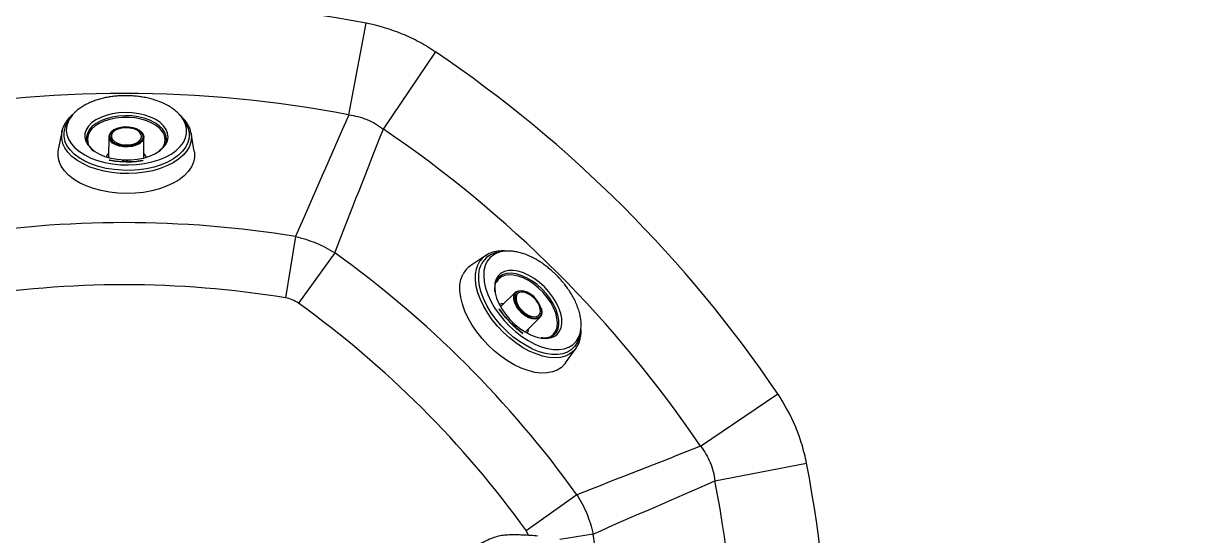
# Model space of a CAD drawing. Extents: x 409 to 498, y 628 to 778.
# Drawn here: x 451.98 to 467.31, y 691.94 to 698.7 of the extents above; entities that cross this region are included whole.
import ezdxf

# ---------------------------------------------------------------- set-up
doc = ezdxf.new("R2010")
doc.units = 0
doc.header["$MEASUREMENT"] = 0
doc.layers.add('1', color=4, linetype='Continuous')
doc.layers.add('GEOMETRY', color=4, linetype='Continuous', lineweight=25)

# ---------------------------------------------------------------- blocks, each defined once
blk = doc.blocks.new('2026_PULSE')
at = {"layer": 'GEOMETRY'}
for p, q in [((47.687, 52.534), (47.919, 53.741)), ((48.144, 52.345), (48.833, 53.362)), ((43.989, 52.44), (43.966, 52.386)), ((43.995, 52.454), (43.989, 52.44)), ((45.532, 52.421), (45.523, 52.439)), ((45.532, 52.421), (45.524, 52.438)), ((43.907, 52.31), (43.86, 52.076)), ((43.907, 52.31), (43.912, 52.332)), ((45.554, 52.366), (45.532, 52.421)), ((45.652, 52.053), (45.611, 52.288)), ((44.232, 52.229), (44.232, 52.218)), ((44.528, 52.245), (44.522, 51.985)), ((44.988, 51.979), (44.988, 52.239)), ((45.284, 52.215), (45.284, 52.228)), ((44.779, 51.921), (44.752, 51.921)), ((46.985, 50.928), (46.853, 50.12)), ((47.504, 50.714), (47.026, 50.048)), ((49.493, 50.678), (49.295, 50.546)), ((49.493, 50.678), (49.513, 50.69)), ((49.644, 50.712), (49.589, 50.69)), ((49.658, 50.717), (49.644, 50.712)), ((49.666, 50.391), (49.658, 50.383)), ((49.887, 50.193), (49.699, 50.013)), ((50.024, 49.68), (50.208, 49.863)), ((50.4, 49.637), (50.409, 49.646)), ((50.698, 49.553), (50.721, 49.607)), ((50.721, 49.607), (50.728, 49.627)), ((50.721, 49.607), (50.728, 49.625)), ((50.546, 49.262), (50.683, 49.457)), ((52.325, 48.164), (53.342, 48.853)), ((52.514, 47.707), (53.721, 47.939)), ((50.693, 47.524), (50.028, 47.046)), ((49.774, 46.997), (49.778, 46.997)), ((50.055, 46.991), (50.028, 47.046)), ((50.908, 47.006), (50.468, 46.934))]:
    blk.add_line(p, q, dxfattribs=at)
at = {"layer": 'GEOMETRY', "flags": 128}
for points in [[(45.517, 52.452), (45.542, 52.414), (45.57, 52.355), (45.583, 52.293), (45.583, 52.232), (45.569, 52.171), (45.54, 52.112), (45.499, 52.055), (45.444, 52.002), (45.378, 51.954), (45.301, 51.911), (45.215, 51.875), (45.122, 51.845), (45.022, 51.822), (44.917, 51.807), (44.81, 51.801), (44.702, 51.802), (44.595, 51.811), (44.49, 51.828), (44.39, 51.853), (44.297, 51.884), (44.211, 51.923), (44.135, 51.967), (44.07, 52.017), (44.016, 52.071), (43.975, 52.128), (43.947, 52.188), (43.947, 52.188)], [(43.989, 52.44), (43.973, 52.391), (43.966, 52.331), (43.973, 52.271), (43.995, 52.211), (44.03, 52.154), (44.078, 52.1), (44.138, 52.049), (44.209, 52.004), (44.29, 51.964), (44.379, 51.931), (44.476, 51.905), (44.577, 51.887), (44.681, 51.876), (44.787, 51.873), (44.893, 51.878), (44.996, 51.891), (45.095, 51.912), (45.187, 51.941), (45.273, 51.976), (45.349, 52.017), (45.414, 52.064), (45.468, 52.116), (45.509, 52.171), (45.537, 52.229), (45.551, 52.289), (45.551, 52.349), (45.536, 52.409), (45.532, 52.421)], [(43.995, 52.452), (43.994, 52.45), (43.989, 52.44)], [(44.92, 52.549), (44.833, 52.56), (44.745, 52.564), (44.658, 52.559), (44.572, 52.547), (44.492, 52.527), (44.419, 52.5), (44.354, 52.466), (44.3, 52.427), (44.257, 52.383), (44.228, 52.336), (44.212, 52.286), (44.211, 52.236), (44.224, 52.186), (44.25, 52.138), (44.29, 52.093), (44.291, 52.092)], [(44.913, 52.507), (44.828, 52.519), (44.741, 52.522), (44.655, 52.517), (44.571, 52.504), (44.493, 52.483), (44.422, 52.456), (44.359, 52.421), (44.308, 52.382), (44.269, 52.338), (44.244, 52.291), (44.232, 52.242), (44.232, 52.229)], [(45.248, 52.116), (45.248, 52.116), (45.266, 52.163), (45.271, 52.211), (45.262, 52.259), (45.239, 52.306), (45.203, 52.35), (45.154, 52.39), (45.095, 52.425), (45.027, 52.455), (44.951, 52.477), (44.87, 52.492), (44.786, 52.5), (44.701, 52.499), (44.618, 52.49), (44.539, 52.474), (44.465, 52.451), (44.4, 52.42), (44.344, 52.384), (44.299, 52.344), (44.268, 52.299), (44.249, 52.252), (44.244, 52.204), (44.254, 52.156), (44.254, 52.156)], [(45.284, 52.228), (45.281, 52.252), (45.264, 52.3), (45.233, 52.347), (45.189, 52.39), (45.134, 52.429), (45.068, 52.462), (44.993, 52.488), (44.913, 52.507)], [(45.201, 52.063), (45.24, 52.097), (45.276, 52.143), (45.298, 52.191), (45.307, 52.241), (45.301, 52.291), (45.281, 52.341), (45.248, 52.388), (45.202, 52.431), (45.145, 52.47), (45.077, 52.503), (45.002, 52.529), (44.92, 52.549)], [(45.611, 52.29), (45.615, 52.24), (45.608, 52.177), (45.588, 52.116), (45.553, 52.057), (45.505, 52.001), (45.446, 51.949), (45.374, 51.902), (45.293, 51.86), (45.203, 51.825), (45.106, 51.797), (45.003, 51.776), (44.896, 51.763), (44.786, 51.758), (44.676, 51.761), (44.568, 51.772), (44.463, 51.79), (44.362, 51.817), (44.268, 51.85), (44.182, 51.89), (44.106, 51.935), (44.04, 51.986), (43.986, 52.041), (43.945, 52.099), (43.917, 52.16)], [(44.577, 52.162), (44.547, 52.191), (44.531, 52.222), (44.529, 52.255), (44.542, 52.287), (44.568, 52.316), (44.599, 52.337)], [(44.932, 52.325), (44.893, 52.347), (44.845, 52.364), (44.792, 52.373), (44.737, 52.374), (44.683, 52.368), (44.634, 52.354), (44.593, 52.334), (44.562, 52.308), (44.543, 52.278), (44.539, 52.261)], [(44.6, 52.181), (44.639, 52.159), (44.687, 52.143), (44.74, 52.136), (44.795, 52.137), (44.846, 52.146), (44.891, 52.163), (44.927, 52.186), (44.95, 52.214), (44.958, 52.245), (44.952, 52.276), (44.931, 52.305), (44.898, 52.33), (44.854, 52.349), (44.803, 52.36), (44.749, 52.363), (44.695, 52.358), (44.647, 52.345), (44.606, 52.325), (44.577, 52.299), (44.561, 52.269), (44.56, 52.238), (44.573, 52.208), (44.6, 52.181)], [(44.92, 52.333), (44.921, 52.333), (44.956, 52.306), (44.979, 52.276), (44.988, 52.243), (44.983, 52.211), (44.963, 52.18), (44.931, 52.153), (44.888, 52.132), (44.836, 52.117), (44.78, 52.11), (44.722, 52.112), (44.667, 52.122), (44.617, 52.139), (44.577, 52.162), (44.577, 52.162)], [(44.539, 52.261), (44.538, 52.247), (44.538, 52.245)], [(44.538, 52.245), (44.547, 52.216), (44.569, 52.187), (44.603, 52.162), (44.646, 52.142), (44.697, 52.129), (44.752, 52.124), (44.807, 52.126), (44.858, 52.137), (44.904, 52.154), (44.94, 52.177), (44.965, 52.205), (44.977, 52.232)], [(45.652, 52.053), (45.655, 52.037), (45.655, 51.972), (45.641, 51.908), (45.614, 51.846), (45.573, 51.786), (45.518, 51.73), (45.452, 51.678), (45.375, 51.632), (45.288, 51.591), (45.193, 51.557), (45.091, 51.53), (44.983, 51.511), (44.872, 51.499), (44.759, 51.496), (44.646, 51.501), (44.535, 51.514), (44.427, 51.534), (44.324, 51.562), (44.229, 51.597), (44.141, 51.639), (44.063, 51.687), (43.996, 51.739), (43.941, 51.796), (43.899, 51.856), (43.87, 51.919)], [(44.282, 52.101), (44.313, 52.065), (44.321, 52.057)], [(44.291, 52.092), (44.342, 52.051), (44.404, 52.015), (44.476, 51.985), (44.555, 51.962), (44.64, 51.947), (44.727, 51.939), (44.815, 51.94), (44.902, 51.948), (44.985, 51.964), (45.062, 51.988), (45.132, 52.019), (45.191, 52.055), (45.201, 52.063)], [(44.522, 51.985), (44.522, 51.979), (44.523, 51.971)], [(44.986, 51.965), (44.987, 51.967), (44.988, 51.979)], [(44.987, 52.021), (45.01, 51.992), (45.018, 51.973)], [(44.754, 51.914), (44.751, 51.914), (44.736, 51.914), (44.705, 51.915), (44.661, 51.918), (44.61, 51.924), (44.558, 51.931), (44.535, 51.935), (44.53, 51.936), (44.529, 51.936), (44.529, 51.936), (44.529, 51.936), (44.529, 51.936), (44.529, 51.936), (44.529, 51.936), (44.529, 51.936), (44.529, 51.936), (44.565, 51.93), (44.611, 51.923), (44.665, 51.918), (44.754, 51.914)], [(44.866, 51.917), (44.889, 51.919), (44.944, 51.925), (44.979, 51.931), (44.98, 51.931), (44.98, 51.931), (44.98, 51.931), (44.98, 51.931), (44.98, 51.931), (44.98, 51.931), (44.98, 51.931), (44.98, 51.931), (44.978, 51.93), (44.94, 51.925), (44.893, 51.919), (44.855, 51.916), (44.826, 51.915), (44.805, 51.914), (44.79, 51.914), (44.78, 51.914), (44.772, 51.914), (44.767, 51.914), (44.763, 51.914), (44.76, 51.914), (44.759, 51.914), (44.757, 51.914), (44.754, 51.914)], [(49.644, 50.712), (49.598, 50.689), (49.55, 50.651), (49.513, 50.603), (49.486, 50.546), (49.47, 50.481), (49.466, 50.408), (49.473, 50.33), (49.491, 50.248), (49.52, 50.163), (49.56, 50.076), (49.61, 49.989), (49.668, 49.905), (49.734, 49.823), (49.807, 49.746), (49.885, 49.675), (49.968, 49.612), (50.052, 49.557), (50.138, 49.511), (50.223, 49.476), (50.306, 49.451), (50.386, 49.438), (50.46, 49.437), (50.528, 49.447), (50.589, 49.468), (50.641, 49.501), (50.684, 49.543), (50.716, 49.596), (50.721, 49.607)], [(49.656, 50.716), (49.654, 50.716), (49.644, 50.712)], [(50.684, 49.459), (50.652, 49.42), (50.603, 49.381), (50.545, 49.352), (50.478, 49.335), (50.405, 49.329), (50.326, 49.334), (50.242, 49.351), (50.156, 49.38), (50.067, 49.418), (49.978, 49.467), (49.891, 49.526), (49.806, 49.592), (49.725, 49.666), (49.649, 49.745), (49.58, 49.83), (49.519, 49.917), (49.467, 50.007), (49.424, 50.097), (49.391, 50.186), (49.369, 50.272), (49.359, 50.355), (49.359, 50.432), (49.371, 50.502), (49.395, 50.565)], [(50.732, 49.639), (50.724, 49.595), (50.701, 49.534), (50.667, 49.481), (50.623, 49.437), (50.57, 49.404), (50.508, 49.383), (50.439, 49.372), (50.363, 49.373), (50.282, 49.386), (50.198, 49.41), (50.111, 49.445), (50.024, 49.49), (49.937, 49.545), (49.852, 49.608), (49.772, 49.679), (49.696, 49.756), (49.627, 49.839), (49.565, 49.924), (49.512, 50.012), (49.468, 50.101), (49.435, 50.189), (49.413, 50.274), (49.401, 50.355), (49.402, 50.431), (49.413, 50.501), (49.436, 50.563)], [(50.378, 50.13), (50.326, 50.2), (50.266, 50.264), (50.201, 50.323), (50.132, 50.375), (50.061, 50.417), (49.989, 50.45), (49.92, 50.472), (49.854, 50.483), (49.793, 50.481), (49.739, 50.469), (49.693, 50.445), (49.656, 50.41), (49.63, 50.366), (49.615, 50.313), (49.611, 50.253), (49.611, 50.252)], [(50.344, 50.106), (50.292, 50.174), (50.233, 50.238), (50.169, 50.295), (50.101, 50.345), (50.03, 50.386), (49.96, 50.417), (49.892, 50.437), (49.828, 50.445), (49.77, 50.441), (49.718, 50.426), (49.675, 50.399), (49.666, 50.391)], [(50.546, 49.262), (50.536, 49.249), (50.491, 49.203), (50.436, 49.167), (50.372, 49.143), (50.301, 49.13), (50.223, 49.128), (50.14, 49.138), (50.052, 49.16), (49.962, 49.193), (49.87, 49.236), (49.779, 49.289), (49.69, 49.352), (49.603, 49.422), (49.521, 49.5), (49.444, 49.583), (49.374, 49.671), (49.313, 49.761), (49.26, 49.854), (49.217, 49.946), (49.185, 50.038), (49.163, 50.126), (49.153, 50.211), (49.154, 50.29), (49.167, 50.363), (49.191, 50.427)], [(50.304, 49.592), (50.305, 49.592), (50.351, 49.612), (50.388, 49.643), (50.416, 49.684), (50.433, 49.733), (50.438, 49.79), (50.432, 49.853), (50.415, 49.919), (50.388, 49.988), (50.35, 50.058), (50.304, 50.126), (50.249, 50.19), (50.189, 50.25), (50.124, 50.303), (50.056, 50.347), (49.988, 50.383), (49.92, 50.408), (49.855, 50.421), (49.795, 50.424), (49.741, 50.415), (49.694, 50.395), (49.657, 50.364), (49.63, 50.324), (49.63, 50.324)], [(49.611, 50.264), (49.607, 50.217), (49.608, 50.206)], [(49.611, 50.252), (49.618, 50.187), (49.637, 50.118), (49.667, 50.046), (49.706, 49.974), (49.755, 49.903), (49.811, 49.836), (49.874, 49.774), (49.941, 49.718), (50.012, 49.671), (50.083, 49.633), (50.154, 49.606), (50.222, 49.59), (50.234, 49.588)], [(49.863, 50.1), (49.862, 50.141), (49.873, 50.175), (49.895, 50.199), (49.926, 50.213), (49.965, 50.215), (50.002, 50.208)], [(49.894, 50.186), (49.88, 50.159), (49.875, 50.123), (49.881, 50.081), (49.898, 50.036), (49.925, 49.991), (49.959, 49.949), (50, 49.912), (50.044, 49.882), (50.088, 49.862), (50.131, 49.853), (50.168, 49.855), (50.194, 49.866)], [(49.893, 50.096), (49.905, 50.053), (49.927, 50.008), (49.96, 49.965), (49.999, 49.928), (50.042, 49.898), (50.086, 49.878), (50.127, 49.869), (50.163, 49.873), (50.191, 49.889), (50.209, 49.915), (50.214, 49.95), (50.208, 49.991), (50.191, 50.035), (50.163, 50.079), (50.127, 50.12), (50.085, 50.154), (50.041, 50.179), (49.998, 50.194), (49.959, 50.196), (49.927, 50.186), (49.904, 50.165), (49.892, 50.134), (49.893, 50.096)], [(49.906, 50.196), (49.896, 50.187), (49.894, 50.186)], [(50.229, 49.963), (50.217, 50.007), (50.195, 50.052), (50.164, 50.096), (50.126, 50.136), (50.084, 50.17), (50.039, 50.195), (49.995, 50.209), (49.955, 50.213), (49.921, 50.205), (49.906, 50.196)], [(49.699, 50.013), (49.695, 50.009), (49.689, 50.002)], [(50.226, 49.978), (50.226, 49.977), (50.233, 49.933), (50.228, 49.896), (50.211, 49.866), (50.184, 49.847), (50.149, 49.839), (50.107, 49.843), (50.061, 49.858), (50.014, 49.884), (49.97, 49.919), (49.93, 49.961), (49.898, 50.007), (49.875, 50.054), (49.863, 50.1), (49.863, 50.1)], [(50.234, 49.588), (50.285, 49.585), (50.343, 49.592), (50.393, 49.61), (50.435, 49.639), (50.466, 49.679), (50.487, 49.728), (50.497, 49.784), (50.495, 49.847), (50.482, 49.915), (50.458, 49.986), (50.423, 50.059), (50.378, 50.13)], [(50.409, 49.646), (50.424, 49.665), (50.446, 49.712), (50.457, 49.766), (50.457, 49.828), (50.445, 49.894), (50.422, 49.964), (50.388, 50.035), (50.344, 50.106)], [(49.812, 49.799), (49.81, 49.801), (49.8, 49.812), (49.779, 49.834), (49.75, 49.867), (49.717, 49.908), (49.686, 49.949), (49.673, 49.968), (49.67, 49.973), (49.669, 49.974), (49.669, 49.974), (49.669, 49.974), (49.669, 49.974), (49.669, 49.974), (49.669, 49.974), (49.669, 49.974), (49.67, 49.973), (49.69, 49.944), (49.718, 49.907), (49.752, 49.865), (49.812, 49.799)], [(49.894, 49.722), (49.912, 49.707), (49.955, 49.673), (49.983, 49.652), (49.984, 49.651), (49.984, 49.651), (49.984, 49.651), (49.984, 49.651), (49.984, 49.651), (49.984, 49.651), (49.984, 49.651), (49.984, 49.651), (49.983, 49.652), (49.952, 49.675), (49.915, 49.704), (49.886, 49.729), (49.864, 49.748), (49.849, 49.763), (49.838, 49.773), (49.831, 49.78), (49.825, 49.786), (49.821, 49.789), (49.819, 49.792), (49.817, 49.794), (49.816, 49.795), (49.815, 49.796), (49.812, 49.799)], [(49.891, 49.733), (49.848, 49.771), (49.834, 49.784)], [(50.013, 49.67), (50.015, 49.672), (50.024, 49.68)], [(50.053, 49.709), (50.048, 49.673), (50.041, 49.654)]]:
    blk.add_lwpolyline(points, dxfattribs=at)
at = {"layer": 'GEOMETRY'}
for centre, radius, start, end in [((85.237, 85.257), 40.06, 216.8636, 233.4722), ((44.73, 37.164), 16.881, 79.1117, 100.8883), ((39.366, 39.386), 16.881, 34.1117, 55.8883), ((44.73, 37.164), 15.652, 79.1117, 100.8883), ((44.226, 52.278), 0.293, 142.7302, 197.9385), ((44.185, 52.254), 0.284, 168.6637, 199.2647), ((44.888, 52.246), 0.0902, 350.539, 60.5135), ((39.366, 39.386), 15.652, 34.1117, 55.8883), ((44.152, 52.017), 0.298, 168.6658, 199.2626), ((44.609, 51.935), 0.125, 133.0273, 158.9087), ((44.73, 37.164), 13.948, 80.694, 99.306), ((39.366, 39.386), 13.948, 35.694, 54.306), ((49.65, 50.442), 0.284, 123.6637, 154.2647), ((49.697, 50.43), 0.293, 97.7302, 152.9385), ((49.46, 50.298), 0.298, 123.6658, 154.2626), ((44.73, 37.164), 13.129, 80.694, 99.306), ((39.366, 39.386), 13.129, 35.694, 54.306), ((49.725, 49.917), 0.125, 88.0273, 113.9087), ((50.142, 49.939), 0.0902, 305.539, 15.5135), ((37.144, 44.75), 16.881, 349.1117, 10.8883), ((37.144, 44.75), 15.652, 349.1117, 10.8883), ((37.144, 44.75), 13.948, 350.694, 9.306)]:
    blk.add_arc(centre, radius, start, end, dxfattribs=at)
for points, knots in [([(48.833, 53.362), (48.798, 53.386), (48.763, 53.408), (48.691, 53.452), (48.655, 53.472), (48.545, 53.532), (48.47, 53.567), (48.241, 53.662), (48.083, 53.709), (47.919, 53.741)], [0, 0, 0, 0, 0.125, 0.125, 0.25, 0.25, 0.5, 0.5, 1, 1, 1, 1]), ([(44.765, 52.786), (44.761, 52.786), (44.748, 52.786), (44.721, 52.786), (44.68, 52.785), (44.628, 52.781), (44.567, 52.774), (44.503, 52.764), (44.438, 52.75), (44.374, 52.732), (44.309, 52.709), (44.245, 52.681), (44.186, 52.649), (44.136, 52.616), (44.098, 52.585), (44.061, 52.55), (44.027, 52.508), (44.005, 52.474), (43.996, 52.455), (43.995, 52.454)], [0, 0, 0, 0, 0.012829, 0.037484, 0.079053, 0.131796, 0.192873, 0.259026, 0.327793, 0.396674, 0.46966, 0.550188, 0.629658, 0.706108, 0.774293, 0.822118, 0.905951, 0.995245, 1, 1, 1, 1]), ([(45.523, 52.439), (45.518, 52.449), (45.506, 52.476), (45.476, 52.517), (45.432, 52.564), (45.384, 52.605), (45.327, 52.643), (45.261, 52.679), (45.191, 52.709), (45.119, 52.734), (45.047, 52.753), (44.979, 52.767), (44.919, 52.775), (44.875, 52.78), (44.843, 52.783), (44.82, 52.784), (44.804, 52.785), (44.793, 52.785), (44.785, 52.785), (44.776, 52.786), (44.77, 52.786), (44.765, 52.786)], [0, 0, 0, 0, 0.044782, 0.134674, 0.215517, 0.299865, 0.383329, 0.471463, 0.560155, 0.641495, 0.714214, 0.793805, 0.852764, 0.895384, 0.925848, 0.947504, 0.962857, 0.973728, 0.981421, 0.986861, 1, 1, 1, 1]), ([(44.057, 52.543), (44.054, 52.54), (44.035, 52.526), (44.005, 52.496), (43.97, 52.453), (43.941, 52.408), (43.919, 52.361), (43.911, 52.327), (43.907, 52.31)], [0, 0, 0, 0, 0.037744, 0.229772, 0.426666, 0.615013, 0.805174, 1, 1, 1, 1]), ([(45.611, 52.288), (45.607, 52.306), (45.599, 52.344), (45.574, 52.397), (45.541, 52.447), (45.507, 52.488), (45.482, 52.511), (45.473, 52.519)], [0, 0, 0, 0, 0.21398, 0.435596, 0.655661, 0.880408, 1, 1, 1, 1]), ([(47.687, 52.534), (47.77, 52.524), (47.85, 52.503), (47.966, 52.455), (48.004, 52.436), (48.076, 52.394), (48.111, 52.371), (48.144, 52.345)], [0, 0, 0, 0, 0.5, 0.5, 0.75, 0.75, 1, 1, 1, 1]), ([(44.303, 52.086), (44.291, 52.099), (44.266, 52.124), (44.244, 52.163), (44.233, 52.195), (44.233, 52.214), (44.233, 52.22)], [0, 0, 0, 0, 0.286243, 0.574207, 0.867773, 1, 1, 1, 1]), ([(45.283, 52.226), (45.283, 52.222), (45.286, 52.204), (45.279, 52.172), (45.26, 52.131), (45.231, 52.092), (45.203, 52.07), (45.19, 52.06)], [0, 0, 0, 0, 0.072332, 0.319636, 0.56668, 0.803474, 1, 1, 1, 1]), ([(44.729, 51.922), (44.72, 51.922), (44.712, 51.922), (44.703, 51.922), (44.703, 51.922)], [0, 0, 0, 0, 0.965836, 1, 1, 1, 1]), ([(44.754, 51.914), (44.787, 51.914), (44.824, 51.914), (44.861, 51.917), (44.866, 51.917)], [0, 0, 0, 0, 0.876123, 1, 1, 1, 1]), ([(46.985, 50.928), (47.078, 50.908), (47.167, 50.88), (47.297, 50.827), (47.34, 50.807), (47.423, 50.763), (47.464, 50.739), (47.504, 50.714)], [0, 0, 0, 0, 0.5, 0.5, 0.75, 0.75, 1, 1, 1, 1]), ([(49.765, 50.736), (49.761, 50.737), (49.737, 50.74), (49.695, 50.739), (49.639, 50.735), (49.587, 50.723), (49.538, 50.705), (49.508, 50.687), (49.493, 50.678)], [0, 0, 0, 0, 0.0377437, 0.2297722, 0.4266655, 0.6150135, 0.8051736, 1, 1, 1, 1]), ([(50.437, 50.407), (50.434, 50.411), (50.425, 50.42), (50.406, 50.439), (50.376, 50.466), (50.336, 50.501), (50.289, 50.539), (50.236, 50.577), (50.18, 50.613), (50.122, 50.646), (50.06, 50.676), (49.996, 50.701), (49.931, 50.72), (49.872, 50.732), (49.823, 50.737), (49.772, 50.738), (49.718, 50.733), (49.679, 50.725), (49.659, 50.717), (49.658, 50.717)], [0, 0, 0, 0, 0.012829, 0.037484, 0.079053, 0.131796, 0.192873, 0.259026, 0.327793, 0.396674, 0.46966, 0.550188, 0.629658, 0.706108, 0.774293, 0.822118, 0.905951, 0.995245, 1, 1, 1, 1]), ([(49.615, 50.239), (49.615, 50.257), (49.616, 50.292), (49.628, 50.335), (49.643, 50.366), (49.656, 50.379), (49.661, 50.383)], [0, 0, 0, 0, 0.286243, 0.574207, 0.867773, 1, 1, 1, 1]), ([(50.728, 49.627), (50.731, 49.636), (50.741, 49.665), (50.749, 49.715), (50.752, 49.779), (50.746, 49.842), (50.733, 49.91), (50.712, 49.981), (50.684, 50.052), (50.65, 50.12), (50.613, 50.185), (50.574, 50.243), (50.538, 50.291), (50.511, 50.326), (50.49, 50.35), (50.475, 50.367), (50.464, 50.379), (50.456, 50.387), (50.45, 50.393), (50.444, 50.4), (50.44, 50.404), (50.437, 50.407)], [0, 0, 0, 0, 0.044782, 0.134674, 0.215517, 0.299865, 0.383329, 0.471463, 0.560155, 0.641495, 0.714214, 0.793805, 0.852764, 0.895384, 0.925848, 0.947504, 0.962857, 0.973728, 0.981421, 0.986861, 1, 1, 1, 1]), ([(47.026, 50.048), (47, 50.067), (46.972, 50.082), (46.914, 50.106), (46.884, 50.115), (46.853, 50.12)], [0, 0, 0, 0, 0.5, 0.5, 1, 1, 1, 1]), ([(49.812, 49.799), (49.836, 49.776), (49.862, 49.749), (49.89, 49.725), (49.894, 49.722)], [0, 0, 0, 0, 0.876123, 1, 1, 1, 1]), ([(50.683, 49.457), (50.693, 49.473), (50.714, 49.505), (50.734, 49.56), (50.746, 49.619), (50.751, 49.672), (50.749, 49.706), (50.748, 49.718)], [0, 0, 0, 0, 0.21398, 0.435596, 0.655661, 0.880408, 1, 1, 1, 1]), ([(50.407, 49.646), (50.405, 49.642), (50.394, 49.628), (50.366, 49.61), (50.324, 49.594), (50.276, 49.588), (50.24, 49.591), (50.224, 49.593)], [0, 0, 0, 0, 0.072332, 0.319636, 0.56668, 0.803474, 1, 1, 1, 1]), ([(53.721, 47.939), (53.713, 47.98), (53.704, 48.021), (53.684, 48.102), (53.673, 48.142), (53.637, 48.262), (53.609, 48.34), (53.514, 48.569), (53.436, 48.714), (53.342, 48.853)], [0, 0, 0, 0, 0.125, 0.125, 0.25, 0.25, 0.5, 0.5, 1, 1, 1, 1]), ([(52.325, 48.164), (52.376, 48.098), (52.418, 48.026), (52.467, 47.91), (52.48, 47.87), (52.501, 47.789), (52.509, 47.748), (52.514, 47.707)], [0, 0, 0, 0, 0.5, 0.5, 0.75, 0.75, 1, 1, 1, 1]), ([(50.693, 47.524), (50.744, 47.445), (50.788, 47.362), (50.842, 47.232), (50.858, 47.187), (50.886, 47.097), (50.898, 47.052), (50.908, 47.006)], [0, 0, 0, 0, 0.5, 0.5, 0.75, 0.75, 1, 1, 1, 1]), ([(49.14, 46.663), (49.164, 46.686), (49.211, 46.731), (49.29, 46.794), (49.374, 46.852), (49.459, 46.902), (49.544, 46.942), (49.627, 46.972), (49.705, 46.992), (49.751, 46.995), (49.774, 46.997)], [0, 0, 0, 0, 0.125114, 0.25021, 0.375201, 0.5, 0.624799, 0.74979, 0.874886, 1, 1, 1, 1]), ([(49.778, 46.997), (49.847, 46.998), (49.985, 46.999), (50.114, 46.988), (50.178, 46.983)], [0, 0, 0, 0, 0.499999, 1, 1, 1, 1])]:
    blk.add_open_spline(points, degree=3, knots=knots, dxfattribs=at)
for points in [[(47.687, 52.534), (47.455, 52), (47.221, 51.464), (46.985, 50.928)], [(47.504, 50.714), (47.716, 51.259), (47.93, 51.803), (48.144, 52.345)], [(52.325, 48.164), (51.783, 47.95), (51.239, 47.736), (50.693, 47.524)], [(50.908, 47.006), (51.444, 47.241), (51.98, 47.475), (52.514, 47.707)]]:
    blk.add_open_spline(points, degree=3, dxfattribs=at)

msp = doc.modelspace()

# ---------------------------------------------------------------- block references
at = {"layer": '1'}
msp.add_blockref('2026_PULSE', (408.577, 644.96), dxfattribs=at)

doc.saveas('drawing.dxf')
